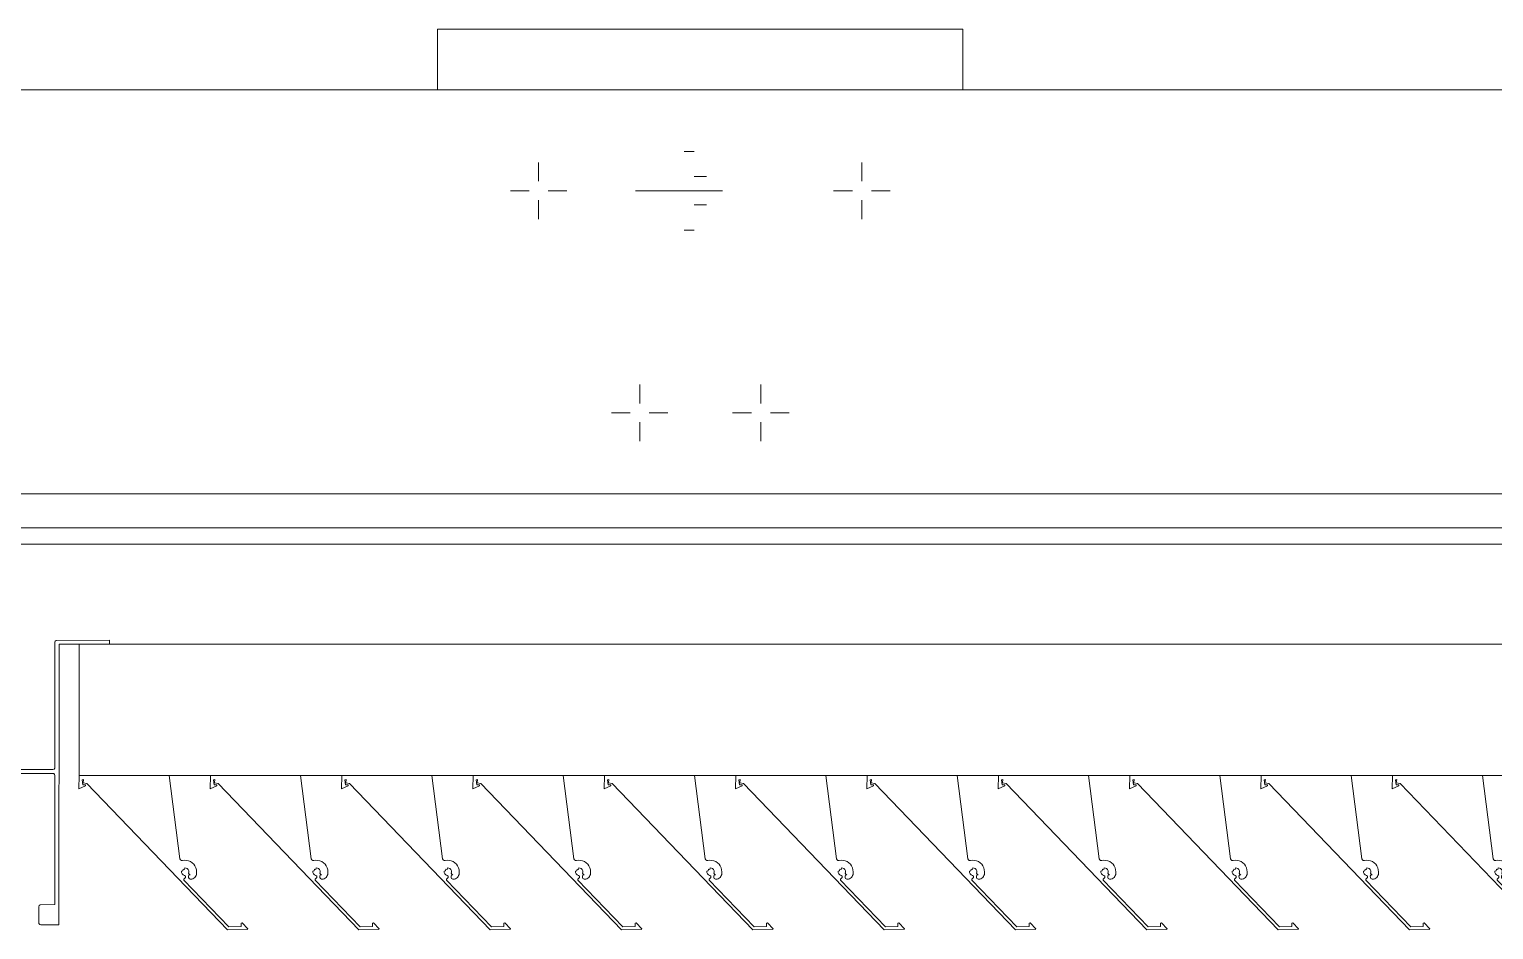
# Model space of a CAD drawing. Header units: millimetres. Extents: x -220592 to 404889, y -217665 to 38245.
# Drawn here: x 7800.85 to 7808.1, y -48120.48 to -48116.02 of the extents above; entities that cross this region are included whole.
import ezdxf

# ---------------------------------------------------------------- set-up
doc = ezdxf.new("R2010")
doc.units = ezdxf.units.MM
doc.linetypes.add('XKITLINE00', pattern=[0])
doc.linetypes.add('XKITLINE02', pattern=[4, 2, -2])
doc.layers.add('Bolt', color=7, linetype='Continuous', lineweight=0)
doc.layers.add('Part', color=7, linetype='Continuous', lineweight=0)

# ---------------------------------------------------------------- blocks, each defined once
blk = doc.blocks.new('*A15107')
at = {"layer": 'Part', "color": 7, "linetype": 'XKITLINE00', "lineweight": 0}
for p, q in [((90.53, 93.899559), (42.030015, 93.899559)), ((90.53, 91.899559), (42.030015, 91.899559))]:
    blk.add_line(p, q, dxfattribs=at)
blk = doc.blocks.new('*A15108')
at = {"layer": 'Part', "color": 7, "linetype": 'XKITLINE00', "lineweight": 0}
for p, q in [((42.279963, 91.730027), (90.279998, 91.729964)), ((42.279963, 91.650027), (90.279998, 91.649964))]:
    blk.add_line(p, q, dxfattribs=at)
blk = doc.blocks.new('*A15608')
at = {"layer": 'Part', "color": 7, "linetype": 'XKITLINE00', "lineweight": 0}
for p, q in [((62.106075, 91.154012), (62.106078, 91.174012)), ((62.356075, 91.153968), (62.106075, 91.154012)), ((62.106078, 91.174012), (62.366078, 91.173967)), ((62.355832, 89.763968), (62.356075, 91.153968)), ((62.366078, 91.173967), (62.371634, 91.17228)), ((62.371634, 91.17228), (62.375316, 91.167792)), ((62.375316, 91.167792), (62.375968, 90.543965)), ((63.335206, 90.539971), (63.336077, 91.163797)), ((63.336077, 91.163797), (63.337763, 91.169353)), ((63.337763, 91.169353), (63.342251, 91.173035)), ((63.342251, 91.173035), (63.606078, 91.17375)), ((63.356075, 91.153794), (63.355832, 89.763794)), ((63.606075, 91.15375), (63.356075, 91.153794)), ((63.606078, 91.17375), (63.606075, 91.15375)), ((62.375968, 90.543965), (62.377653, 90.538409)), ((62.377653, 90.538409), (62.38214, 90.534725)), ((62.38214, 90.534725), (62.385967, 90.533963)), ((62.385967, 90.533963), (63.325967, 90.533799)), ((63.325967, 90.533799), (63.331523, 90.535483)), ((63.331523, 90.535483), (63.335206, 90.539971)), ((62.376723, 90.507792), (62.37585, 89.863965)), ((62.380407, 90.512279), (62.376723, 90.507792)), ((62.385963, 90.513963), (62.380407, 90.512279)), ((63.32979, 90.513037), (62.385963, 90.513963)), ((63.334277, 90.509353), (63.32979, 90.513037)), ((63.335961, 90.503797), (63.334277, 90.509353)), ((63.33585, 89.863797), (63.335961, 90.503797)), ((62.37585, 89.863965), (62.44585, 89.863953)), ((62.44585, 89.863953), (62.451405, 89.862266)), ((62.451405, 89.862266), (62.455087, 89.857778)), ((62.455087, 89.857778), (62.455834, 89.773951)), ((63.255848, 89.853811), (63.257534, 89.859367)), ((63.256594, 89.769984), (63.255848, 89.853811)), ((63.257534, 89.859367), (63.262023, 89.863049)), ((63.262023, 89.863049), (63.33585, 89.863797)), ((62.449659, 89.764713), (62.355832, 89.763968)), ((62.454148, 89.768396), (62.449659, 89.764713)), ((62.455834, 89.773951), (62.454148, 89.768396)), ((63.260277, 89.765496), (63.256594, 89.769984)), ((63.265832, 89.76381), (63.260277, 89.765496)), ((63.355832, 89.763794), (63.265832, 89.76381))]:
    blk.add_line(p, q, dxfattribs=at)
blk = doc.blocks.new('*A15610')
at = {"layer": 'Part', "color": 7, "linetype": 'XKITLINE00', "lineweight": 0}
for p, q in [((63.45597, 90.504182), (63.45336, 90.436801)), ((63.471104, 90.482571), (63.477677, 90.484607)), ((63.474244, 90.457588), (63.471104, 90.482571)), ((63.486435, 90.457459), (63.474244, 90.457588)), ((63.477677, 90.484607), (63.474773, 90.467591)), ((63.474773, 90.467591), (63.493316, 90.464694)), ((63.486847, 90.452336), (63.486435, 90.457459)), ((63.493316, 90.464694), (64.189562, 89.739572)), ((63.954682, 90.090488), (63.901678, 90.504296)), ((63.45336, 90.436801), (63.486847, 90.452336)), ((63.956872, 90.085413), (63.954682, 90.090488)), ((63.961424, 90.082276), (63.956872, 90.085413)), ((63.966946, 90.082037), (63.961424, 90.082276)), ((63.96198, 90.029507), (63.96937, 90.031829)), ((63.962402, 90.022835), (63.96198, 90.029507)), ((63.965192, 90.016759), (63.962402, 90.022835)), ((63.97708, 90.083523), (63.966946, 90.082037)), ((63.96937, 90.031829), (63.970314, 90.038994)), ((63.970314, 90.038994), (63.977374, 90.037825)), ((63.987316, 90.083148), (63.97708, 90.083523)), ((63.977374, 90.037825), (63.97848, 90.04553)), ((63.97848, 90.04553), (63.984964, 90.044961)), ((63.984964, 90.044961), (63.990838, 90.042159)), ((63.997315, 90.080925), (63.987316, 90.083148)), ((63.990838, 90.042159), (63.99536, 90.037477)), ((63.99536, 90.037477), (63.997958, 90.031509)), ((64.006745, 90.076927), (63.997315, 90.080925)), ((63.998302, 90.025009), (63.997397, 90.019091)), ((63.997397, 90.019091), (63.999804, 90.01428)), ((63.997958, 90.031509), (63.998302, 90.025009)), ((64.015295, 90.071287), (64.006745, 90.076927)), ((64.022682, 90.064191), (64.015295, 90.071287)), ((64.02866, 90.055875), (64.022682, 90.064191)), ((64.033033, 90.046612), (64.02866, 90.055875)), ((64.035656, 90.036711), (64.033033, 90.046612)), ((64.036441, 90.026498), (64.035656, 90.036711)), ((64.035707, 90.013971), (64.036343, 90.019699)), ((64.036343, 90.019699), (64.036441, 90.026498)), ((63.969978, 90.012092), (63.965192, 90.016759)), ((63.977552, 90.008978), (63.969978, 90.012092)), ((63.973434, 89.990782), (63.978061, 89.994437)), ((63.974526, 89.985623), (63.973434, 89.990782)), ((64.195929, 89.754607), (63.974526, 89.985623)), ((63.981709, 90.004795), (63.977552, 90.008978)), ((63.978061, 89.994437), (63.981915, 89.998901)), ((63.981915, 89.998901), (63.981709, 90.004795)), ((63.999313, 90.009308), (63.996095, 90.004152)), ((63.996095, 90.004152), (63.996107, 89.998074)), ((63.996107, 89.998074), (63.999344, 89.99293)), ((64.004785, 90.01225), (63.999313, 90.009308)), ((63.999344, 89.99293), (64.004818, 89.99029)), ((63.999804, 90.01428), (64.004785, 90.01225)), ((64.004818, 89.99029), (64.012588, 89.990786)), ((64.012588, 89.990786), (64.018084, 89.992521)), ((64.018084, 89.992521), (64.023147, 89.995275)), ((64.023147, 89.995275), (64.02759, 89.998947)), ((64.02759, 89.998947), (64.031248, 90.0034)), ((64.031248, 90.0034), (64.033988, 90.00847)), ((64.033988, 90.00847), (64.035707, 90.013971)), ((64.189562, 89.739572), (64.288713, 89.740125)), ((64.257275, 89.75495), (64.195929, 89.754607)), ((64.257372, 89.77237), (64.257275, 89.75495)), ((64.262293, 89.773455), (64.257372, 89.77237)), ((64.291181, 89.744806), (64.262293, 89.773455)), ((64.288713, 89.740125), (64.291181, 89.744806))]:
    blk.add_line(p, q, dxfattribs=at)
blk = doc.blocks.new('*A15611')
at = {"layer": 'Part', "color": 7, "linetype": 'XKITLINE00', "lineweight": 0}
for p, q in [((63.45597, 90.504296), (63.45597, 91.154296)), ((63.45597, 91.154296), (77.255856, 91.154296)), ((77.255856, 90.504296), (77.255856, 91.154296)), ((63.45597, 90.504296), (77.255856, 90.504296))]:
    blk.add_line(p, q, dxfattribs=at)
blk = doc.blocks.new('*A15612')
at = {"layer": 'Part', "color": 7, "linetype": 'XKITLINE00', "lineweight": 0}
for p, q in [((64.105974, 90.504296), (64.10336, 90.436801)), ((64.121104, 90.482571), (64.127677, 90.484607)), ((64.124244, 90.457588), (64.121104, 90.482571)), ((64.136435, 90.457459), (64.124244, 90.457588)), ((64.127677, 90.484607), (64.124773, 90.467591)), ((64.124773, 90.467591), (64.143316, 90.464694)), ((64.136847, 90.452336), (64.136435, 90.457459)), ((64.143316, 90.464694), (64.839562, 89.739572)), ((64.604682, 90.090488), (64.551678, 90.504296)), ((64.10336, 90.436801), (64.136847, 90.452336)), ((64.606872, 90.085413), (64.604682, 90.090488)), ((64.611424, 90.082276), (64.606872, 90.085413)), ((64.616946, 90.082037), (64.611424, 90.082276)), ((64.61198, 90.029507), (64.61937, 90.031829)), ((64.612402, 90.022835), (64.61198, 90.029507)), ((64.615192, 90.016759), (64.612402, 90.022835)), ((64.62708, 90.083523), (64.616946, 90.082037)), ((64.61937, 90.031829), (64.620314, 90.038994)), ((64.620314, 90.038994), (64.627374, 90.037825)), ((64.637316, 90.083148), (64.62708, 90.083523)), ((64.627374, 90.037825), (64.62848, 90.04553)), ((64.62848, 90.04553), (64.634964, 90.044961)), ((64.634964, 90.044961), (64.640838, 90.042159)), ((64.647315, 90.080925), (64.637316, 90.083148)), ((64.640838, 90.042159), (64.64536, 90.037477)), ((64.64536, 90.037477), (64.647958, 90.031509)), ((64.656745, 90.076927), (64.647315, 90.080925)), ((64.648302, 90.025009), (64.647397, 90.019091)), ((64.647397, 90.019091), (64.649804, 90.01428)), ((64.647958, 90.031509), (64.648302, 90.025009)), ((64.665295, 90.071287), (64.656745, 90.076927)), ((64.672682, 90.064191), (64.665295, 90.071287)), ((64.67866, 90.055875), (64.672682, 90.064191)), ((64.683033, 90.046612), (64.67866, 90.055875)), ((64.685656, 90.036711), (64.683033, 90.046612)), ((64.686441, 90.026498), (64.685656, 90.036711)), ((64.685707, 90.013971), (64.686343, 90.019699)), ((64.686343, 90.019699), (64.686441, 90.026498)), ((64.619978, 90.012092), (64.615192, 90.016759)), ((64.627552, 90.008978), (64.619978, 90.012092)), ((64.623434, 89.990782), (64.628061, 89.994437)), ((64.624526, 89.985623), (64.623434, 89.990782)), ((64.845929, 89.754607), (64.624526, 89.985623)), ((64.631709, 90.004795), (64.627552, 90.008978)), ((64.628061, 89.994437), (64.631915, 89.998901)), ((64.631915, 89.998901), (64.631709, 90.004795)), ((64.649313, 90.009308), (64.646095, 90.004152)), ((64.646095, 90.004152), (64.646107, 89.998074)), ((64.646107, 89.998074), (64.649344, 89.99293)), ((64.654785, 90.01225), (64.649313, 90.009308)), ((64.649344, 89.99293), (64.654818, 89.99029)), ((64.649804, 90.01428), (64.654785, 90.01225)), ((64.654818, 89.99029), (64.662588, 89.990786)), ((64.662588, 89.990786), (64.668084, 89.992521)), ((64.668084, 89.992521), (64.673147, 89.995275)), ((64.673147, 89.995275), (64.67759, 89.998947)), ((64.67759, 89.998947), (64.681248, 90.0034)), ((64.681248, 90.0034), (64.683988, 90.00847)), ((64.683988, 90.00847), (64.685707, 90.013971)), ((64.839562, 89.739572), (64.938713, 89.740125)), ((64.907275, 89.75495), (64.845929, 89.754607)), ((64.907372, 89.77237), (64.907275, 89.75495)), ((64.912293, 89.773455), (64.907372, 89.77237)), ((64.941181, 89.744806), (64.912293, 89.773455)), ((64.938713, 89.740125), (64.941181, 89.744806))]:
    blk.add_line(p, q, dxfattribs=at)
blk = doc.blocks.new('*A15613')
at = {"layer": 'Part', "color": 7, "linetype": 'XKITLINE00', "lineweight": 0}
for p, q in [((64.755974, 90.504296), (64.75336, 90.436801)), ((64.771104, 90.482571), (64.777677, 90.484607)), ((64.774244, 90.457588), (64.771104, 90.482571)), ((64.786435, 90.457459), (64.774244, 90.457588)), ((64.777677, 90.484607), (64.774773, 90.467591)), ((64.774773, 90.467591), (64.793316, 90.464694)), ((64.786847, 90.452336), (64.786435, 90.457459)), ((64.793316, 90.464694), (65.489562, 89.739572)), ((65.254682, 90.090488), (65.201678, 90.504296)), ((64.75336, 90.436801), (64.786847, 90.452336)), ((65.256872, 90.085413), (65.254682, 90.090488)), ((65.261424, 90.082276), (65.256872, 90.085413)), ((65.266946, 90.082037), (65.261424, 90.082276)), ((65.26198, 90.029507), (65.26937, 90.031829)), ((65.262402, 90.022835), (65.26198, 90.029507)), ((65.265192, 90.016759), (65.262402, 90.022835)), ((65.27708, 90.083523), (65.266946, 90.082037)), ((65.26937, 90.031829), (65.270314, 90.038994)), ((65.270314, 90.038994), (65.277374, 90.037825)), ((65.287316, 90.083148), (65.27708, 90.083523)), ((65.277374, 90.037825), (65.27848, 90.04553)), ((65.27848, 90.04553), (65.284964, 90.044961)), ((65.284964, 90.044961), (65.290838, 90.042159)), ((65.297315, 90.080925), (65.287316, 90.083148)), ((65.290838, 90.042159), (65.29536, 90.037477)), ((65.29536, 90.037477), (65.297958, 90.031509)), ((65.306745, 90.076927), (65.297315, 90.080925)), ((65.298302, 90.025009), (65.297397, 90.019091)), ((65.297397, 90.019091), (65.299804, 90.01428)), ((65.297958, 90.031509), (65.298302, 90.025009)), ((65.315295, 90.071287), (65.306745, 90.076927)), ((65.322682, 90.064191), (65.315295, 90.071287)), ((65.32866, 90.055875), (65.322682, 90.064191)), ((65.333033, 90.046612), (65.32866, 90.055875)), ((65.335656, 90.036711), (65.333033, 90.046612)), ((65.336441, 90.026498), (65.335656, 90.036711)), ((65.335707, 90.013971), (65.336343, 90.019699)), ((65.336343, 90.019699), (65.336441, 90.026498)), ((65.269978, 90.012092), (65.265192, 90.016759)), ((65.277552, 90.008978), (65.269978, 90.012092)), ((65.273434, 89.990782), (65.278061, 89.994437)), ((65.274526, 89.985623), (65.273434, 89.990782)), ((65.495929, 89.754607), (65.274526, 89.985623)), ((65.281709, 90.004795), (65.277552, 90.008978)), ((65.278061, 89.994437), (65.281915, 89.998901)), ((65.281915, 89.998901), (65.281709, 90.004795)), ((65.299313, 90.009308), (65.296095, 90.004152)), ((65.296095, 90.004152), (65.296107, 89.998074)), ((65.296107, 89.998074), (65.299344, 89.99293)), ((65.304785, 90.01225), (65.299313, 90.009308)), ((65.299344, 89.99293), (65.304818, 89.99029)), ((65.299804, 90.01428), (65.304785, 90.01225)), ((65.304818, 89.99029), (65.312588, 89.990786)), ((65.312588, 89.990786), (65.318084, 89.992521)), ((65.318084, 89.992521), (65.323147, 89.995275)), ((65.323147, 89.995275), (65.32759, 89.998947)), ((65.32759, 89.998947), (65.331248, 90.0034)), ((65.331248, 90.0034), (65.333988, 90.00847)), ((65.333988, 90.00847), (65.335707, 90.013971)), ((65.489562, 89.739572), (65.588713, 89.740125)), ((65.557275, 89.75495), (65.495929, 89.754607)), ((65.557372, 89.77237), (65.557275, 89.75495)), ((65.562293, 89.773455), (65.557372, 89.77237)), ((65.591181, 89.744806), (65.562293, 89.773455)), ((65.588713, 89.740125), (65.591181, 89.744806))]:
    blk.add_line(p, q, dxfattribs=at)
blk = doc.blocks.new('*A15614')
at = {"layer": 'Part', "color": 7, "linetype": 'XKITLINE00', "lineweight": 0}
for p, q in [((65.405974, 90.504296), (65.40336, 90.436801)), ((65.421104, 90.482571), (65.427677, 90.484607)), ((65.424244, 90.457588), (65.421104, 90.482571)), ((65.436435, 90.457459), (65.424244, 90.457588)), ((65.427677, 90.484607), (65.424773, 90.467591)), ((65.424773, 90.467591), (65.443316, 90.464694)), ((65.436847, 90.452336), (65.436435, 90.457459)), ((65.443316, 90.464694), (66.139562, 89.739572)), ((65.904682, 90.090488), (65.851678, 90.504296)), ((65.40336, 90.436801), (65.436847, 90.452336)), ((65.906872, 90.085413), (65.904682, 90.090488)), ((65.911424, 90.082276), (65.906872, 90.085413)), ((65.916946, 90.082037), (65.911424, 90.082276)), ((65.91198, 90.029507), (65.91937, 90.031829)), ((65.912402, 90.022835), (65.91198, 90.029507)), ((65.915192, 90.016759), (65.912402, 90.022835)), ((65.92708, 90.083523), (65.916946, 90.082037)), ((65.91937, 90.031829), (65.920314, 90.038994)), ((65.920314, 90.038994), (65.927374, 90.037825)), ((65.937316, 90.083148), (65.92708, 90.083523)), ((65.927374, 90.037825), (65.92848, 90.04553)), ((65.92848, 90.04553), (65.934964, 90.044961)), ((65.934964, 90.044961), (65.940838, 90.042159)), ((65.947315, 90.080925), (65.937316, 90.083148)), ((65.940838, 90.042159), (65.94536, 90.037477)), ((65.94536, 90.037477), (65.947958, 90.031509)), ((65.956745, 90.076927), (65.947315, 90.080925)), ((65.948302, 90.025009), (65.947397, 90.019091)), ((65.947397, 90.019091), (65.949804, 90.01428)), ((65.947958, 90.031509), (65.948302, 90.025009)), ((65.965295, 90.071287), (65.956745, 90.076927)), ((65.972682, 90.064191), (65.965295, 90.071287)), ((65.97866, 90.055875), (65.972682, 90.064191)), ((65.983033, 90.046612), (65.97866, 90.055875)), ((65.985656, 90.036711), (65.983033, 90.046612)), ((65.986441, 90.026498), (65.985656, 90.036711)), ((65.985707, 90.013971), (65.986343, 90.019699)), ((65.986343, 90.019699), (65.986441, 90.026498)), ((65.919978, 90.012092), (65.915192, 90.016759)), ((65.927552, 90.008978), (65.919978, 90.012092)), ((65.923434, 89.990782), (65.928061, 89.994437)), ((65.924526, 89.985623), (65.923434, 89.990782)), ((66.145929, 89.754607), (65.924526, 89.985623)), ((65.931709, 90.004795), (65.927552, 90.008978)), ((65.928061, 89.994437), (65.931915, 89.998901)), ((65.931915, 89.998901), (65.931709, 90.004795)), ((65.949313, 90.009308), (65.946095, 90.004152)), ((65.946095, 90.004152), (65.946107, 89.998074)), ((65.946107, 89.998074), (65.949344, 89.99293)), ((65.954785, 90.01225), (65.949313, 90.009308)), ((65.949344, 89.99293), (65.954818, 89.99029)), ((65.949804, 90.01428), (65.954785, 90.01225)), ((65.954818, 89.99029), (65.962588, 89.990786)), ((65.962588, 89.990786), (65.968084, 89.992521)), ((65.968084, 89.992521), (65.973147, 89.995275)), ((65.973147, 89.995275), (65.97759, 89.998947)), ((65.97759, 89.998947), (65.981248, 90.0034)), ((65.981248, 90.0034), (65.983988, 90.00847)), ((65.983988, 90.00847), (65.985707, 90.013971)), ((66.139562, 89.739572), (66.238713, 89.740125)), ((66.207275, 89.75495), (66.145929, 89.754607)), ((66.207372, 89.77237), (66.207275, 89.75495)), ((66.212293, 89.773455), (66.207372, 89.77237)), ((66.241181, 89.744806), (66.212293, 89.773455)), ((66.238713, 89.740125), (66.241181, 89.744806))]:
    blk.add_line(p, q, dxfattribs=at)
blk = doc.blocks.new('*A15615')
at = {"layer": 'Part', "color": 7, "linetype": 'XKITLINE00', "lineweight": 0}
for p, q in [((66.055974, 90.504296), (66.05336, 90.436801)), ((66.071104, 90.482571), (66.077677, 90.484607)), ((66.074244, 90.457588), (66.071104, 90.482571)), ((66.086435, 90.457459), (66.074244, 90.457588)), ((66.077677, 90.484607), (66.074773, 90.467591)), ((66.074773, 90.467591), (66.093316, 90.464694)), ((66.086847, 90.452336), (66.086435, 90.457459)), ((66.093316, 90.464694), (66.789562, 89.739572)), ((66.554682, 90.090488), (66.501678, 90.504296)), ((66.05336, 90.436801), (66.086847, 90.452336)), ((66.556872, 90.085413), (66.554682, 90.090488)), ((66.561424, 90.082276), (66.556872, 90.085413)), ((66.566946, 90.082037), (66.561424, 90.082276)), ((66.56198, 90.029507), (66.56937, 90.031829)), ((66.562402, 90.022835), (66.56198, 90.029507)), ((66.565192, 90.016759), (66.562402, 90.022835)), ((66.57708, 90.083523), (66.566946, 90.082037)), ((66.56937, 90.031829), (66.570314, 90.038994)), ((66.570314, 90.038994), (66.577374, 90.037825)), ((66.587316, 90.083148), (66.57708, 90.083523)), ((66.577374, 90.037825), (66.57848, 90.04553)), ((66.57848, 90.04553), (66.584964, 90.044961)), ((66.584964, 90.044961), (66.590838, 90.042159)), ((66.597315, 90.080925), (66.587316, 90.083148)), ((66.590838, 90.042159), (66.59536, 90.037477)), ((66.59536, 90.037477), (66.597958, 90.031509)), ((66.606745, 90.076927), (66.597315, 90.080925)), ((66.598302, 90.025009), (66.597397, 90.019091)), ((66.597397, 90.019091), (66.599804, 90.01428)), ((66.597958, 90.031509), (66.598302, 90.025009)), ((66.615295, 90.071287), (66.606745, 90.076927)), ((66.622682, 90.064191), (66.615295, 90.071287)), ((66.62866, 90.055875), (66.622682, 90.064191)), ((66.633033, 90.046612), (66.62866, 90.055875)), ((66.635656, 90.036711), (66.633033, 90.046612)), ((66.636441, 90.026498), (66.635656, 90.036711)), ((66.635707, 90.013971), (66.636343, 90.019699)), ((66.636343, 90.019699), (66.636441, 90.026498)), ((66.569978, 90.012092), (66.565192, 90.016759)), ((66.577552, 90.008978), (66.569978, 90.012092)), ((66.573434, 89.990782), (66.578061, 89.994437)), ((66.574526, 89.985623), (66.573434, 89.990782)), ((66.795929, 89.754607), (66.574526, 89.985623)), ((66.581709, 90.004795), (66.577552, 90.008978)), ((66.578061, 89.994437), (66.581915, 89.998901)), ((66.581915, 89.998901), (66.581709, 90.004795)), ((66.599313, 90.009308), (66.596095, 90.004152)), ((66.596095, 90.004152), (66.596107, 89.998074)), ((66.596107, 89.998074), (66.599344, 89.99293)), ((66.604785, 90.01225), (66.599313, 90.009308)), ((66.599344, 89.99293), (66.604818, 89.99029)), ((66.599804, 90.01428), (66.604785, 90.01225)), ((66.604818, 89.99029), (66.612588, 89.990786)), ((66.612588, 89.990786), (66.618084, 89.992521)), ((66.618084, 89.992521), (66.623147, 89.995275)), ((66.623147, 89.995275), (66.62759, 89.998947)), ((66.62759, 89.998947), (66.631248, 90.0034)), ((66.631248, 90.0034), (66.633988, 90.00847)), ((66.633988, 90.00847), (66.635707, 90.013971)), ((66.789562, 89.739572), (66.888713, 89.740125)), ((66.857275, 89.75495), (66.795929, 89.754607)), ((66.857372, 89.77237), (66.857275, 89.75495)), ((66.862293, 89.773455), (66.857372, 89.77237)), ((66.891181, 89.744806), (66.862293, 89.773455)), ((66.888713, 89.740125), (66.891181, 89.744806))]:
    blk.add_line(p, q, dxfattribs=at)
blk = doc.blocks.new('*A15616')
at = {"layer": 'Part', "color": 7, "linetype": 'XKITLINE00', "lineweight": 0}
for p, q in [((66.705974, 90.504296), (66.70336, 90.436801)), ((66.721104, 90.482571), (66.727677, 90.484607)), ((66.724244, 90.457588), (66.721104, 90.482571)), ((66.736435, 90.457459), (66.724244, 90.457588)), ((66.727677, 90.484607), (66.724773, 90.467591)), ((66.724773, 90.467591), (66.743316, 90.464694)), ((66.736847, 90.452336), (66.736435, 90.457459)), ((66.743316, 90.464694), (67.439562, 89.739572)), ((67.204682, 90.090488), (67.151678, 90.504296)), ((66.70336, 90.436801), (66.736847, 90.452336)), ((67.206872, 90.085413), (67.204682, 90.090488)), ((67.211424, 90.082276), (67.206872, 90.085413)), ((67.216946, 90.082037), (67.211424, 90.082276)), ((67.21198, 90.029507), (67.21937, 90.031829)), ((67.212402, 90.022835), (67.21198, 90.029507)), ((67.215192, 90.016759), (67.212402, 90.022835)), ((67.22708, 90.083523), (67.216946, 90.082037)), ((67.21937, 90.031829), (67.220314, 90.038994)), ((67.220314, 90.038994), (67.227374, 90.037825)), ((67.237316, 90.083148), (67.22708, 90.083523)), ((67.227374, 90.037825), (67.22848, 90.04553)), ((67.22848, 90.04553), (67.234964, 90.044961)), ((67.234964, 90.044961), (67.240838, 90.042159)), ((67.247315, 90.080925), (67.237316, 90.083148)), ((67.240838, 90.042159), (67.24536, 90.037477)), ((67.24536, 90.037477), (67.247958, 90.031509)), ((67.256745, 90.076927), (67.247315, 90.080925)), ((67.248302, 90.025009), (67.247397, 90.019091)), ((67.247397, 90.019091), (67.249804, 90.01428)), ((67.247958, 90.031509), (67.248302, 90.025009)), ((67.265295, 90.071287), (67.256745, 90.076927)), ((67.272682, 90.064191), (67.265295, 90.071287)), ((67.27866, 90.055875), (67.272682, 90.064191)), ((67.283033, 90.046612), (67.27866, 90.055875)), ((67.285656, 90.036711), (67.283033, 90.046612)), ((67.286441, 90.026498), (67.285656, 90.036711)), ((67.285707, 90.013971), (67.286343, 90.019699)), ((67.286343, 90.019699), (67.286441, 90.026498)), ((67.219978, 90.012092), (67.215192, 90.016759)), ((67.227552, 90.008978), (67.219978, 90.012092)), ((67.223434, 89.990782), (67.228061, 89.994437)), ((67.224526, 89.985623), (67.223434, 89.990782)), ((67.445929, 89.754607), (67.224526, 89.985623)), ((67.231709, 90.004795), (67.227552, 90.008978)), ((67.228061, 89.994437), (67.231915, 89.998901)), ((67.231915, 89.998901), (67.231709, 90.004795)), ((67.249313, 90.009308), (67.246095, 90.004152)), ((67.246095, 90.004152), (67.246107, 89.998074)), ((67.246107, 89.998074), (67.249344, 89.99293)), ((67.254785, 90.01225), (67.249313, 90.009308)), ((67.249344, 89.99293), (67.254818, 89.99029)), ((67.249804, 90.01428), (67.254785, 90.01225)), ((67.254818, 89.99029), (67.262588, 89.990786)), ((67.262588, 89.990786), (67.268084, 89.992521)), ((67.268084, 89.992521), (67.273147, 89.995275)), ((67.273147, 89.995275), (67.27759, 89.998947)), ((67.27759, 89.998947), (67.281248, 90.0034)), ((67.281248, 90.0034), (67.283988, 90.00847)), ((67.283988, 90.00847), (67.285707, 90.013971)), ((67.439562, 89.739572), (67.538713, 89.740125)), ((67.507275, 89.75495), (67.445929, 89.754607)), ((67.507372, 89.77237), (67.507275, 89.75495)), ((67.512293, 89.773455), (67.507372, 89.77237)), ((67.541181, 89.744806), (67.512293, 89.773455)), ((67.538713, 89.740125), (67.541181, 89.744806))]:
    blk.add_line(p, q, dxfattribs=at)
blk = doc.blocks.new('*A15617')
at = {"layer": 'Part', "color": 7, "linetype": 'XKITLINE00', "lineweight": 0}
for p, q in [((67.355974, 90.504296), (67.35336, 90.436801)), ((67.371104, 90.482571), (67.377677, 90.484607)), ((67.374244, 90.457588), (67.371104, 90.482571)), ((67.386435, 90.457459), (67.374244, 90.457588)), ((67.377677, 90.484607), (67.374773, 90.467591)), ((67.374773, 90.467591), (67.393316, 90.464694)), ((67.386847, 90.452336), (67.386435, 90.457459)), ((67.393316, 90.464694), (68.089562, 89.739572)), ((67.854682, 90.090488), (67.801678, 90.504296)), ((67.35336, 90.436801), (67.386847, 90.452336)), ((67.856872, 90.085413), (67.854682, 90.090488)), ((67.861424, 90.082276), (67.856872, 90.085413)), ((67.866946, 90.082037), (67.861424, 90.082276)), ((67.86198, 90.029507), (67.86937, 90.031829)), ((67.862402, 90.022835), (67.86198, 90.029507)), ((67.865192, 90.016759), (67.862402, 90.022835)), ((67.87708, 90.083523), (67.866946, 90.082037)), ((67.86937, 90.031829), (67.870314, 90.038994)), ((67.870314, 90.038994), (67.877374, 90.037825)), ((67.887316, 90.083148), (67.87708, 90.083523)), ((67.877374, 90.037825), (67.87848, 90.04553)), ((67.87848, 90.04553), (67.884964, 90.044961)), ((67.884964, 90.044961), (67.890838, 90.042159)), ((67.897315, 90.080925), (67.887316, 90.083148)), ((67.890838, 90.042159), (67.89536, 90.037477)), ((67.89536, 90.037477), (67.897958, 90.031509)), ((67.906745, 90.076927), (67.897315, 90.080925)), ((67.898302, 90.025009), (67.897397, 90.019091)), ((67.897397, 90.019091), (67.899804, 90.01428)), ((67.897958, 90.031509), (67.898302, 90.025009)), ((67.915295, 90.071287), (67.906745, 90.076927)), ((67.922682, 90.064191), (67.915295, 90.071287)), ((67.92866, 90.055875), (67.922682, 90.064191)), ((67.933033, 90.046612), (67.92866, 90.055875)), ((67.935656, 90.036711), (67.933033, 90.046612)), ((67.936441, 90.026498), (67.935656, 90.036711)), ((67.935707, 90.013971), (67.936343, 90.019699)), ((67.936343, 90.019699), (67.936441, 90.026498)), ((67.869978, 90.012092), (67.865192, 90.016759)), ((67.877552, 90.008978), (67.869978, 90.012092)), ((67.873434, 89.990782), (67.878061, 89.994437)), ((67.874526, 89.985623), (67.873434, 89.990782)), ((68.095929, 89.754607), (67.874526, 89.985623)), ((67.881709, 90.004795), (67.877552, 90.008978)), ((67.878061, 89.994437), (67.881915, 89.998901)), ((67.881915, 89.998901), (67.881709, 90.004795)), ((67.899313, 90.009308), (67.896095, 90.004152)), ((67.896095, 90.004152), (67.896107, 89.998074)), ((67.896107, 89.998074), (67.899344, 89.99293)), ((67.904785, 90.01225), (67.899313, 90.009308)), ((67.899344, 89.99293), (67.904818, 89.99029)), ((67.899804, 90.01428), (67.904785, 90.01225)), ((67.904818, 89.99029), (67.912588, 89.990786)), ((67.912588, 89.990786), (67.918084, 89.992521)), ((67.918084, 89.992521), (67.923147, 89.995275)), ((67.923147, 89.995275), (67.92759, 89.998947)), ((67.92759, 89.998947), (67.931248, 90.0034)), ((67.931248, 90.0034), (67.933988, 90.00847)), ((67.933988, 90.00847), (67.935707, 90.013971)), ((68.089562, 89.739572), (68.188713, 89.740125)), ((68.157275, 89.75495), (68.095929, 89.754607)), ((68.157372, 89.77237), (68.157275, 89.75495)), ((68.162293, 89.773455), (68.157372, 89.77237)), ((68.191181, 89.744806), (68.162293, 89.773455)), ((68.188713, 89.740125), (68.191181, 89.744806))]:
    blk.add_line(p, q, dxfattribs=at)
blk = doc.blocks.new('*A15618')
at = {"layer": 'Part', "color": 7, "linetype": 'XKITLINE00', "lineweight": 0}
for p, q in [((68.005974, 90.504296), (68.00336, 90.436801)), ((68.021104, 90.482571), (68.027677, 90.484607)), ((68.024244, 90.457588), (68.021104, 90.482571)), ((68.036435, 90.457459), (68.024244, 90.457588)), ((68.027677, 90.484607), (68.024773, 90.467591)), ((68.024773, 90.467591), (68.043316, 90.464694)), ((68.036847, 90.452336), (68.036435, 90.457459)), ((68.043316, 90.464694), (68.739562, 89.739572)), ((68.504682, 90.090488), (68.451678, 90.504296)), ((68.00336, 90.436801), (68.036847, 90.452336)), ((68.506872, 90.085413), (68.504682, 90.090488)), ((68.511424, 90.082276), (68.506872, 90.085413)), ((68.516946, 90.082037), (68.511424, 90.082276)), ((68.51198, 90.029507), (68.51937, 90.031829)), ((68.512402, 90.022835), (68.51198, 90.029507)), ((68.515192, 90.016759), (68.512402, 90.022835)), ((68.52708, 90.083523), (68.516946, 90.082037)), ((68.51937, 90.031829), (68.520314, 90.038994)), ((68.520314, 90.038994), (68.527374, 90.037825)), ((68.537316, 90.083148), (68.52708, 90.083523)), ((68.527374, 90.037825), (68.52848, 90.04553)), ((68.52848, 90.04553), (68.534964, 90.044961)), ((68.534964, 90.044961), (68.540838, 90.042159)), ((68.547315, 90.080925), (68.537316, 90.083148)), ((68.540838, 90.042159), (68.54536, 90.037477)), ((68.54536, 90.037477), (68.547958, 90.031509)), ((68.556745, 90.076927), (68.547315, 90.080925)), ((68.548302, 90.025009), (68.547397, 90.019091)), ((68.547397, 90.019091), (68.549804, 90.01428)), ((68.547958, 90.031509), (68.548302, 90.025009)), ((68.565295, 90.071287), (68.556745, 90.076927)), ((68.572682, 90.064191), (68.565295, 90.071287)), ((68.57866, 90.055875), (68.572682, 90.064191)), ((68.583033, 90.046612), (68.57866, 90.055875)), ((68.585656, 90.036711), (68.583033, 90.046612)), ((68.586441, 90.026498), (68.585656, 90.036711)), ((68.585707, 90.013971), (68.586343, 90.019699)), ((68.586343, 90.019699), (68.586441, 90.026498)), ((68.519978, 90.012092), (68.515192, 90.016759)), ((68.527552, 90.008978), (68.519978, 90.012092)), ((68.523434, 89.990782), (68.528061, 89.994437)), ((68.524526, 89.985623), (68.523434, 89.990782)), ((68.745929, 89.754607), (68.524526, 89.985623)), ((68.531709, 90.004795), (68.527552, 90.008978)), ((68.528061, 89.994437), (68.531915, 89.998901)), ((68.531915, 89.998901), (68.531709, 90.004795)), ((68.549313, 90.009308), (68.546095, 90.004152)), ((68.546095, 90.004152), (68.546107, 89.998074)), ((68.546107, 89.998074), (68.549344, 89.99293)), ((68.554785, 90.01225), (68.549313, 90.009308)), ((68.549344, 89.99293), (68.554818, 89.99029)), ((68.549804, 90.01428), (68.554785, 90.01225)), ((68.554818, 89.99029), (68.562588, 89.990786)), ((68.562588, 89.990786), (68.568084, 89.992521)), ((68.568084, 89.992521), (68.573147, 89.995275)), ((68.573147, 89.995275), (68.57759, 89.998947)), ((68.57759, 89.998947), (68.581248, 90.0034)), ((68.581248, 90.0034), (68.583988, 90.00847)), ((68.583988, 90.00847), (68.585707, 90.013971)), ((68.739562, 89.739572), (68.838713, 89.740125)), ((68.807275, 89.75495), (68.745929, 89.754607)), ((68.807372, 89.77237), (68.807275, 89.75495)), ((68.812293, 89.773455), (68.807372, 89.77237)), ((68.841181, 89.744806), (68.812293, 89.773455)), ((68.838713, 89.740125), (68.841181, 89.744806))]:
    blk.add_line(p, q, dxfattribs=at)
blk = doc.blocks.new('*A15619')
at = {"layer": 'Part', "color": 7, "linetype": 'XKITLINE00', "lineweight": 0}
for p, q in [((68.655974, 90.504296), (68.65336, 90.436801)), ((68.671104, 90.482571), (68.677677, 90.484607)), ((68.674244, 90.457588), (68.671104, 90.482571)), ((68.686435, 90.457459), (68.674244, 90.457588)), ((68.677677, 90.484607), (68.674773, 90.467591)), ((68.674773, 90.467591), (68.693316, 90.464694)), ((68.686847, 90.452336), (68.686435, 90.457459)), ((68.693316, 90.464694), (69.389562, 89.739572)), ((69.154682, 90.090488), (69.101678, 90.504296)), ((68.65336, 90.436801), (68.686847, 90.452336)), ((69.156872, 90.085413), (69.154682, 90.090488)), ((69.161424, 90.082276), (69.156872, 90.085413)), ((69.166946, 90.082037), (69.161424, 90.082276)), ((69.16198, 90.029507), (69.16937, 90.031829)), ((69.162402, 90.022835), (69.16198, 90.029507)), ((69.165192, 90.016759), (69.162402, 90.022835)), ((69.17708, 90.083523), (69.166946, 90.082037)), ((69.16937, 90.031829), (69.170314, 90.038994)), ((69.170314, 90.038994), (69.177374, 90.037825)), ((69.187316, 90.083148), (69.17708, 90.083523)), ((69.177374, 90.037825), (69.17848, 90.04553)), ((69.17848, 90.04553), (69.184964, 90.044961)), ((69.184964, 90.044961), (69.190838, 90.042159)), ((69.197315, 90.080925), (69.187316, 90.083148)), ((69.190838, 90.042159), (69.19536, 90.037477)), ((69.19536, 90.037477), (69.197958, 90.031509)), ((69.206745, 90.076927), (69.197315, 90.080925)), ((69.198302, 90.025009), (69.197397, 90.019091)), ((69.197397, 90.019091), (69.199804, 90.01428)), ((69.197958, 90.031509), (69.198302, 90.025009)), ((69.215295, 90.071287), (69.206745, 90.076927)), ((69.222682, 90.064191), (69.215295, 90.071287)), ((69.22866, 90.055875), (69.222682, 90.064191)), ((69.233033, 90.046612), (69.22866, 90.055875)), ((69.235656, 90.036711), (69.233033, 90.046612)), ((69.236441, 90.026498), (69.235656, 90.036711)), ((69.235707, 90.013971), (69.236343, 90.019699)), ((69.236343, 90.019699), (69.236441, 90.026498)), ((69.169978, 90.012092), (69.165192, 90.016759)), ((69.177552, 90.008978), (69.169978, 90.012092)), ((69.173434, 89.990782), (69.178061, 89.994437)), ((69.174526, 89.985623), (69.173434, 89.990782)), ((69.395929, 89.754607), (69.174526, 89.985623)), ((69.181709, 90.004795), (69.177552, 90.008978)), ((69.178061, 89.994437), (69.181915, 89.998901)), ((69.181915, 89.998901), (69.181709, 90.004795)), ((69.199313, 90.009308), (69.196095, 90.004152)), ((69.196095, 90.004152), (69.196107, 89.998074)), ((69.196107, 89.998074), (69.199344, 89.99293)), ((69.204785, 90.01225), (69.199313, 90.009308)), ((69.199344, 89.99293), (69.204818, 89.99029)), ((69.199804, 90.01428), (69.204785, 90.01225)), ((69.204818, 89.99029), (69.212588, 89.990786)), ((69.212588, 89.990786), (69.218084, 89.992521)), ((69.218084, 89.992521), (69.223147, 89.995275)), ((69.223147, 89.995275), (69.22759, 89.998947)), ((69.22759, 89.998947), (69.231248, 90.0034)), ((69.231248, 90.0034), (69.233988, 90.00847)), ((69.233988, 90.00847), (69.235707, 90.013971)), ((69.389562, 89.739572), (69.488713, 89.740125)), ((69.457275, 89.75495), (69.395929, 89.754607)), ((69.457372, 89.77237), (69.457275, 89.75495)), ((69.462293, 89.773455), (69.457372, 89.77237)), ((69.491181, 89.744806), (69.462293, 89.773455)), ((69.488713, 89.740125), (69.491181, 89.744806))]:
    blk.add_line(p, q, dxfattribs=at)
blk = doc.blocks.new('*A15620')
at = {"layer": 'Part', "color": 7, "linetype": 'XKITLINE00', "lineweight": 0}
for p, q in [((69.305974, 90.504296), (69.30336, 90.436801)), ((69.321104, 90.482571), (69.327677, 90.484607)), ((69.324244, 90.457588), (69.321104, 90.482571)), ((69.336435, 90.457459), (69.324244, 90.457588)), ((69.327677, 90.484607), (69.324773, 90.467591)), ((69.324773, 90.467591), (69.343316, 90.464694)), ((69.336847, 90.452336), (69.336435, 90.457459)), ((69.343316, 90.464694), (70.039562, 89.739572)), ((69.804682, 90.090488), (69.751678, 90.504296)), ((69.30336, 90.436801), (69.336847, 90.452336)), ((69.806872, 90.085413), (69.804682, 90.090488)), ((69.811424, 90.082276), (69.806872, 90.085413)), ((69.816946, 90.082037), (69.811424, 90.082276)), ((69.81198, 90.029507), (69.81937, 90.031829)), ((69.812402, 90.022835), (69.81198, 90.029507)), ((69.815192, 90.016759), (69.812402, 90.022835)), ((69.82708, 90.083523), (69.816946, 90.082037)), ((69.81937, 90.031829), (69.820314, 90.038994)), ((69.820314, 90.038994), (69.827374, 90.037825)), ((69.837316, 90.083148), (69.82708, 90.083523)), ((69.827374, 90.037825), (69.82848, 90.04553)), ((69.82848, 90.04553), (69.834964, 90.044961)), ((69.834964, 90.044961), (69.840838, 90.042159)), ((69.847315, 90.080925), (69.837316, 90.083148)), ((69.840838, 90.042159), (69.84536, 90.037477)), ((69.84536, 90.037477), (69.847958, 90.031509)), ((69.856745, 90.076927), (69.847315, 90.080925)), ((69.848302, 90.025009), (69.847397, 90.019091)), ((69.847397, 90.019091), (69.849804, 90.01428)), ((69.847958, 90.031509), (69.848302, 90.025009)), ((69.865295, 90.071287), (69.856745, 90.076927)), ((69.872682, 90.064191), (69.865295, 90.071287)), ((69.87866, 90.055875), (69.872682, 90.064191)), ((69.883033, 90.046612), (69.87866, 90.055875)), ((69.885656, 90.036711), (69.883033, 90.046612)), ((69.886441, 90.026498), (69.885656, 90.036711)), ((69.885707, 90.013971), (69.886343, 90.019699)), ((69.886343, 90.019699), (69.886441, 90.026498)), ((69.819978, 90.012092), (69.815192, 90.016759)), ((69.827552, 90.008978), (69.819978, 90.012092)), ((69.823434, 89.990782), (69.828061, 89.994437)), ((69.824526, 89.985623), (69.823434, 89.990782)), ((70.045929, 89.754607), (69.824526, 89.985623)), ((69.831709, 90.004795), (69.827552, 90.008978)), ((69.828061, 89.994437), (69.831915, 89.998901)), ((69.831915, 89.998901), (69.831709, 90.004795)), ((69.849313, 90.009308), (69.846095, 90.004152)), ((69.846095, 90.004152), (69.846107, 89.998074)), ((69.846107, 89.998074), (69.849344, 89.99293)), ((69.854785, 90.01225), (69.849313, 90.009308)), ((69.849344, 89.99293), (69.854818, 89.99029)), ((69.849804, 90.01428), (69.854785, 90.01225)), ((69.854818, 89.99029), (69.862588, 89.990786)), ((69.862588, 89.990786), (69.868084, 89.992521)), ((69.868084, 89.992521), (69.873147, 89.995275)), ((69.873147, 89.995275), (69.87759, 89.998947)), ((69.87759, 89.998947), (69.881248, 90.0034)), ((69.881248, 90.0034), (69.883988, 90.00847)), ((69.883988, 90.00847), (69.885707, 90.013971)), ((70.039562, 89.739572), (70.138713, 89.740125)), ((70.107275, 89.75495), (70.045929, 89.754607)), ((70.107372, 89.77237), (70.107275, 89.75495)), ((70.112293, 89.773455), (70.107372, 89.77237)), ((70.141181, 89.744806), (70.112293, 89.773455)), ((70.138713, 89.740125), (70.141181, 89.744806))]:
    blk.add_line(p, q, dxfattribs=at)
blk = doc.blocks.new('*A15621')
at = {"layer": 'Part', "color": 7, "linetype": 'XKITLINE00', "lineweight": 0}
for p, q in [((69.955974, 90.504296), (69.95336, 90.436801)), ((69.971104, 90.482571), (69.977677, 90.484607)), ((69.974244, 90.457588), (69.971104, 90.482571)), ((69.986435, 90.457459), (69.974244, 90.457588)), ((69.977677, 90.484607), (69.974773, 90.467591)), ((69.974773, 90.467591), (69.993316, 90.464694)), ((69.986847, 90.452336), (69.986435, 90.457459)), ((69.993316, 90.464694), (70.689562, 89.739572)), ((70.454682, 90.090488), (70.401678, 90.504296)), ((69.95336, 90.436801), (69.986847, 90.452336)), ((70.456872, 90.085413), (70.454682, 90.090488)), ((70.461424, 90.082276), (70.456872, 90.085413)), ((70.466946, 90.082037), (70.461424, 90.082276)), ((70.46198, 90.029507), (70.46937, 90.031829)), ((70.462402, 90.022835), (70.46198, 90.029507)), ((70.465192, 90.016759), (70.462402, 90.022835)), ((70.47708, 90.083523), (70.466946, 90.082037)), ((70.46937, 90.031829), (70.470314, 90.038994)), ((70.470314, 90.038994), (70.477374, 90.037825)), ((70.487316, 90.083148), (70.47708, 90.083523)), ((70.477374, 90.037825), (70.47848, 90.04553)), ((70.47848, 90.04553), (70.484964, 90.044961)), ((70.484964, 90.044961), (70.490838, 90.042159)), ((70.497315, 90.080925), (70.487316, 90.083148)), ((70.490838, 90.042159), (70.49536, 90.037477)), ((70.49536, 90.037477), (70.497958, 90.031509)), ((70.506745, 90.076927), (70.497315, 90.080925)), ((70.498302, 90.025009), (70.497397, 90.019091)), ((70.497397, 90.019091), (70.499804, 90.01428)), ((70.497958, 90.031509), (70.498302, 90.025009)), ((70.515295, 90.071287), (70.506745, 90.076927)), ((70.522682, 90.064191), (70.515295, 90.071287)), ((70.52866, 90.055875), (70.522682, 90.064191)), ((70.533033, 90.046612), (70.52866, 90.055875)), ((70.535656, 90.036711), (70.533033, 90.046612)), ((70.536441, 90.026498), (70.535656, 90.036711)), ((70.535707, 90.013971), (70.536343, 90.019699)), ((70.536343, 90.019699), (70.536441, 90.026498)), ((70.469978, 90.012092), (70.465192, 90.016759)), ((70.477552, 90.008978), (70.469978, 90.012092)), ((70.473434, 89.990782), (70.478061, 89.994437)), ((70.474526, 89.985623), (70.473434, 89.990782)), ((70.695929, 89.754607), (70.474526, 89.985623)), ((70.481709, 90.004795), (70.477552, 90.008978)), ((70.478061, 89.994437), (70.481915, 89.998901)), ((70.481915, 89.998901), (70.481709, 90.004795)), ((70.499313, 90.009308), (70.496095, 90.004152)), ((70.496095, 90.004152), (70.496107, 89.998074)), ((70.496107, 89.998074), (70.499344, 89.99293)), ((70.504785, 90.01225), (70.499313, 90.009308)), ((70.499344, 89.99293), (70.504818, 89.99029)), ((70.499804, 90.01428), (70.504785, 90.01225)), ((70.504818, 89.99029), (70.512588, 89.990786)), ((70.512588, 89.990786), (70.518084, 89.992521)), ((70.518084, 89.992521), (70.523147, 89.995275)), ((70.523147, 89.995275), (70.52759, 89.998947)), ((70.52759, 89.998947), (70.531248, 90.0034)), ((70.531248, 90.0034), (70.533988, 90.00847)), ((70.533988, 90.00847), (70.535707, 90.013971)), ((70.689562, 89.739572), (70.788713, 89.740125)), ((70.757275, 89.75495), (70.695929, 89.754607)), ((70.757372, 89.77237), (70.757275, 89.75495)), ((70.762293, 89.773455), (70.757372, 89.77237)), ((70.791181, 89.744806), (70.762293, 89.773455)), ((70.788713, 89.740125), (70.791181, 89.744806))]:
    blk.add_line(p, q, dxfattribs=at)
blk = doc.blocks.new('*A15632')
at = {"layer": 'Part', "color": 7, "linetype": 'XKITLINE00', "lineweight": 0}
for p, q in [((67.8299, 94.200064), (65.2299, 94.200064)), ((65.2299, 94.200064), (65.2299, 93.899559)), ((67.8299, 93.899559), (67.8299, 94.200064))]:
    blk.add_line(p, q, dxfattribs=at)
blk = doc.blocks.new('*A15633')
at = {"layer": 'Bolt', "color": 7, "linetype": 'XKITLINE02', "lineweight": 0}
for p, q in [((66.4999, 93.595064), (66.4499, 93.595064)), ((66.5599, 93.470064), (66.4999, 93.470064)), ((66.6391, 93.400064), (66.2099, 93.400064)), ((66.5599, 93.330064), (66.4999, 93.330064)), ((66.4999, 93.205064), (66.4499, 93.205064))]:
    blk.add_line(p, q, dxfattribs=at)
blk = doc.blocks.new('*A15634')
at = {"layer": 'Bolt', "color": 7, "linetype": 'XKITLINE00', "lineweight": 0}
for p, q in [((65.7299, 93.540064), (65.7299, 93.446824)), ((67.3299, 93.540064), (67.3299, 93.446824)), ((65.5899, 93.400064), (65.68314, 93.400064)), ((65.7299, 93.260064), (65.7299, 93.353304)), ((65.8699, 93.400064), (65.77666, 93.400064)), ((67.1899, 93.400064), (67.28314, 93.400064)), ((67.3299, 93.260064), (67.3299, 93.353304)), ((67.4699, 93.400064), (67.37666, 93.400064))]:
    blk.add_line(p, q, dxfattribs=at)
blk = doc.blocks.new('*A15635')
at = {"layer": 'Bolt', "color": 7, "linetype": 'XKITLINE00', "lineweight": 0}
for p, q in [((66.2299, 92.439995), (66.2299, 92.346755)), ((66.8299, 92.439995), (66.8299, 92.346755)), ((66.0899, 92.299995), (66.18314, 92.299995)), ((66.3699, 92.299995), (66.27666, 92.299995)), ((66.6899, 92.299995), (66.78314, 92.299995)), ((66.9699, 92.299995), (66.87666, 92.299995)), ((66.2299, 92.159995), (66.2299, 92.253235)), ((66.8299, 92.159995), (66.8299, 92.253235))]:
    blk.add_line(p, q, dxfattribs=at)

msp = doc.modelspace()

# ---------------------------------------------------------------- block references
at = {"color": 7, "lineweight": 0}
for name in ['*A15632', '*A15107', '*A15633', '*A15634', '*A15635', '*A15108', '*A15608', '*A15611', '*A15610', '*A15612', '*A15613', '*A15614', '*A15615', '*A15616', '*A15617', '*A15618', '*A15619', '*A15620', '*A15621']:
    msp.add_blockref(name, (7737.6457, -48210.2152), dxfattribs=at)

doc.saveas('drawing.dxf')
